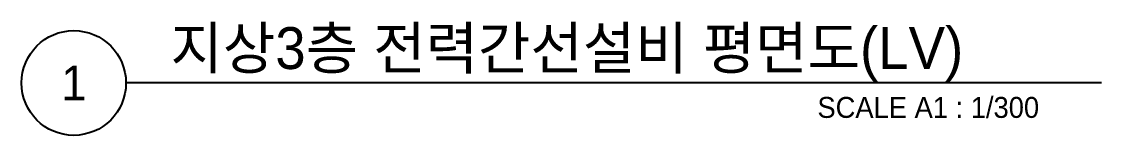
# Model space of a CAD drawing. Header units: millimetres. Extents: x -19577 to 374132, y 182625 to 847314.
# Drawn here: x 88778 to 135322, y 187050 to 191935 of the extents above; entities that cross this region are included whole.
import ezdxf
from ezdxf.enums import TextEntityAlignment as Align

# ---------------------------------------------------------------- set-up
doc = ezdxf.new("R2010")
doc.units = ezdxf.units.MM
doc.header["$LTSCALE"] = 150
doc.layers.add('-----41 Drawing Title', color=2, linetype='Continuous')
doc.styles.add('ELEC', font='Dotum.ttf')

msp = doc.modelspace()

# ---------------------------------------------------------------- linework, layer by layer
at = {"layer": '-----41 Drawing Title', "color": 7}
msp.add_line((135322, 189300), (93278, 189300), dxfattribs=at)
msp.add_circle((91028, 189300), 2250, dxfattribs=at)

# ---------------------------------------------------------------- texts
at = {"layer": '-----41 Drawing Title', "color": 2, "style": 'ELEC'}
msp.add_text('지상3층 전력간선설비 평면도(LV)', height=1800, dxfattribs=at).set_placement((95195, 189900))
at = {"layer": '-----41 Drawing Title', "color": 7, "style": 'ELEC'}
msp.add_text('1', height=1500, dxfattribs=at).set_placement((91028, 189300), align=Align.MIDDLE)
at = {"layer": '-----41 Drawing Title', "style": 'ELEC'}
msp.add_text('SCALE A1 : 1/300', height=900, dxfattribs=at).set_placement((132637, 187800), align=Align.RIGHT)

doc.saveas('drawing.dxf')
